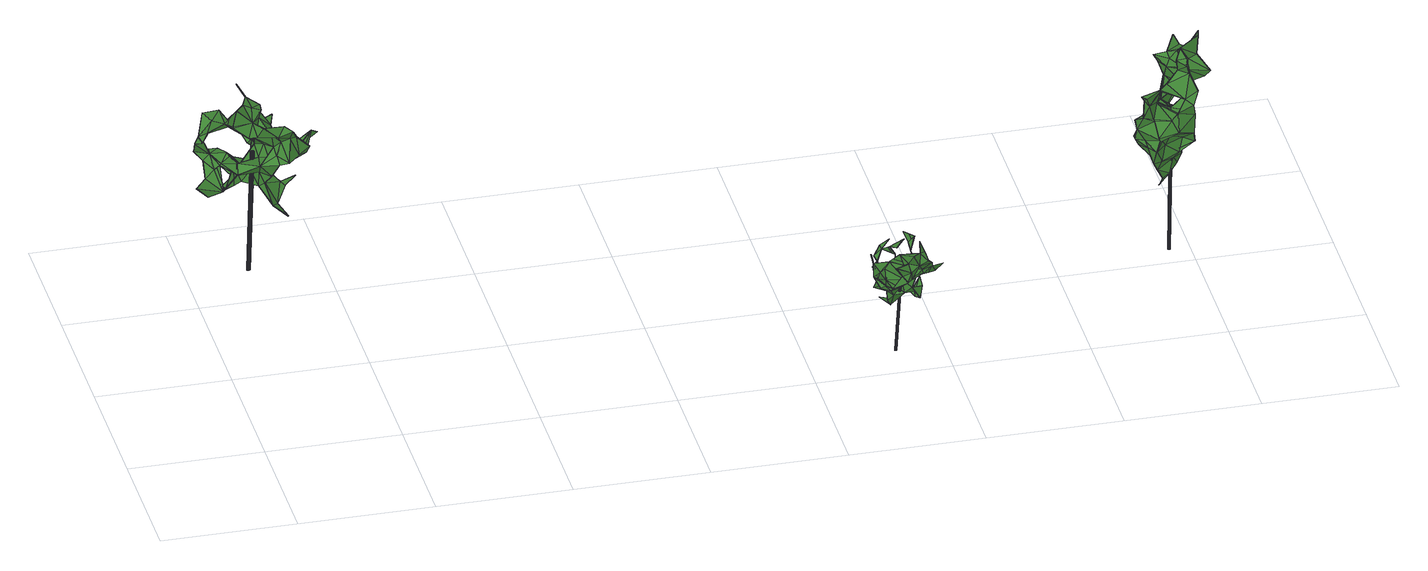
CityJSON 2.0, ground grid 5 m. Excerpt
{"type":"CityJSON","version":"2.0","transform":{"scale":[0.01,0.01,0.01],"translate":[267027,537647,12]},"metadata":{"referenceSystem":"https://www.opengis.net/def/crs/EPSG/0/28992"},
"CityObjects":{
"tree1":{"type":"SolitaryVegetationObject","attributes":{"gtid":514,"crown_width_m":3.5,"crown_median_z":18.06,"crown_r50_m":0.226,"crown_porosity":0.928,"trunk_H_m":4.99,"trunk_DBH_m":0.122,"trunk_radius_m":0.0611,"trunk_base_height_m":13.07,"original_gtid":"516"},"geometry":[{"type":"Solid","lod":"3","boundaries":[[[[0,1,2]],[[3,1,0]],[[4,5,6]],[[7,8,9]],[[10,11,12]],[[13,11,10]],[[14,15,16]],[[17,18,19]],[[20,21,22]],[[23,24,0]],[[25,24,23]],[[26,27,28]],[[29,30,31]],[[32,33,34]],[[35,36,37]],[[38,39,40]],[[41,42,43]],[[44,45,46]],[[47,48,49]],[[50,51,52]],[[0,24,53]],[[54,55,56]],[[57,58,59]],[[60,61,62]],[[16,63,64]],[[65,64,63]],[[66,67,68]],[[66,69,67]],[[6,70,71]],[[67,30,68]],[[72,36,73]],[[66,68,17]],[[74,75,76]],[[74,76,77]],[[78,79,63]],[[80,81,6]],[[80,47,57]],[[82,83,84]],[[85,86,87]],[[88,89,90]],[[39,30,67]],[[39,67,69]],[[91,70,81]],[[57,46,45]],[[75,92,76]],[[93,76,92]],[[72,94,37]],[[95,63,16]],[[96,97,32]],[[81,70,6]],[[22,21,98]],[[99,100,101]],[[102,103,104]],[[10,82,13]],[[105,106,99]],[[107,108,109]],[[104,107,109]],[[5,110,111]],[[46,87,44]],[[87,45,44]],[[112,113,114]],[[112,114,115]],[[89,116,117]],[[89,118,116]],[[65,79,119]],[[120,121,53]],[[122,92,75]],[[5,123,124]],[[125,126,127]],[[53,24,128]],[[51,129,52]],[[25,130,131]],[[118,132,133]],[[118,133,116]],[[31,134,29]],[[112,92,113]],[[135,78,95]],[[17,136,137]],[[138,137,136]],[[45,86,57]],[[132,139,140]],[[75,141,142]],[[74,143,144]],[[145,146,84]],[[101,100,147]],[[103,147,100]],[[31,30,148]],[[149,145,84]],[[150,28,23]],[[151,60,62]],[[146,145,77]],[[152,94,153]],[[10,154,155]],[[42,53,121]],[[156,157,60]],[[158,50,52]],[[103,100,4]],[[31,148,134]],[[8,134,148]],[[159,81,160]],[[109,108,161]],[[155,162,10]],[[163,164,11]],[[165,11,164]],[[115,15,112]],[[163,11,166]],[[157,61,60]],[[88,167,89]],[[106,153,99]],[[3,161,108]],[[168,169,167]],[[88,168,167]],[[88,170,168]],[[39,171,30]],[[148,30,171]],[[158,172,173]],[[109,174,175]],[[176,175,174]],[[42,121,43]],[[111,56,5]],[[93,92,112]],[[75,93,112]],[[57,47,58]],[[129,172,52]],[[158,52,172]],[[102,105,103]],[[177,48,55]],[[123,153,72]],[[116,131,178]],[[25,131,116]],[[178,131,130]],[[178,117,116]],[[118,139,132]],[[90,117,178]],[[169,170,179]],[[167,130,89]],[[78,135,142]],[[17,38,144]],[[137,38,17]],[[180,181,54]],[[147,181,180]],[[105,99,101]],[[10,162,82]],[[148,171,182]],[[183,42,184]],[[180,56,111]],[[9,185,7]],[[25,23,58]],[[32,34,96]],[[173,59,28]],[[28,59,23]],[[26,98,21]],[[4,6,71]],[[15,143,75]],[[122,75,143]],[[124,110,5]],[[135,95,114]],[[182,29,134]],[[182,134,7]],[[177,54,181]],[[64,119,78]],[[64,78,186]],[[95,78,63]],[[123,72,9]],[[9,72,185]],[[180,54,56]],[[20,187,21]],[[21,27,26]],[[3,188,1]],[[108,188,3]],[[121,189,43]],[[4,123,5]],[[166,11,13]],[[190,191,184]],[[170,88,192]],[[193,152,153]],[[75,142,135]],[[22,98,194]],[[104,109,147]],[[154,97,155]],[[32,97,154]],[[43,195,190]],[[82,84,13]],[[84,163,166]],[[13,84,166]],[[196,86,156]],[[87,86,45]],[[55,80,6]],[[55,6,5]],[[123,9,197]],[[168,170,169]],[[198,18,17]],[[43,189,195]],[[199,195,189]],[[110,124,8]],[[200,201,66]],[[201,69,66]],[[57,59,85]],[[68,136,17]],[[93,75,202]],[[90,89,117]],[[186,14,64]],[[65,119,64]],[[64,14,16]],[[65,63,79]],[[119,79,78]],[[33,190,203]],[[2,194,204]],[[50,187,51]],[[205,206,207]],[[146,207,206]],[[101,185,73]],[[29,138,30]],[[72,73,185]],[[7,185,101]],[[39,201,40]],[[187,208,51]],[[51,208,129]],[[158,187,50]],[[69,201,39]],[[10,209,154]],[[12,209,10]],[[201,200,210]],[[201,210,40]],[[0,150,23]],[[108,107,188]],[[173,188,107]],[[143,149,83]],[[145,149,143]],[[198,211,143]],[[61,212,62]],[[78,141,186]],[[59,58,23]],[[18,198,143]],[[1,208,187]],[[81,159,91]],[[184,41,190]],[[132,140,213]],[[127,34,33]],[[127,126,34]],[[139,118,214]],[[148,182,111]],[[84,83,149]],[[111,7,180]],[[151,215,35]],[[16,15,115]],[[21,158,27]],[[161,205,109]],[[93,77,76]],[[93,49,77]],[[57,216,81]],[[141,19,18]],[[91,159,107]],[[190,195,126]],[[209,191,154]],[[209,12,191]],[[195,96,34]],[[78,142,141]],[[82,162,122]],[[115,114,16]],[[16,114,95]],[[217,116,133]],[[217,133,218]],[[161,42,183]],[[183,205,161]],[[219,220,93]],[[219,93,135]],[[74,145,143]],[[189,213,199]],[[189,218,213]],[[151,62,221]],[[7,134,8]],[[49,176,77]],[[38,137,39]],[[195,34,126]],[[20,2,187]],[[21,187,158]],[[57,86,216]],[[173,160,59]],[[61,160,81]],[[191,33,154]],[[96,195,199]],[[90,222,88]],[[192,88,222]],[[197,8,124]],[[130,222,178]],[[178,222,90]],[[169,179,167]],[[167,179,192]],[[130,167,192]],[[192,179,170]],[[130,192,222]],[[101,180,7]],[[85,59,160]],[[85,160,157]],[[154,33,32]],[[120,217,218]],[[93,220,49]],[[173,107,159]],[[54,177,55]],[[183,164,163]],[[165,164,183]],[[122,83,82]],[[145,74,77]],[[47,80,48]],[[60,212,196]],[[60,196,156]],[[175,176,49]],[[53,128,120]],[[74,38,75]],[[144,38,74]],[[143,83,122]],[[55,48,80]],[[18,223,186]],[[221,62,212]],[[173,27,158]],[[28,27,173]],[[104,73,102]],[[151,221,102]],[[193,221,212]],[[143,15,14]],[[104,91,107]],[[81,212,61]],[[190,41,43]],[[221,105,102]],[[186,223,14]],[[200,38,210]],[[38,40,210]],[[129,208,172]],[[118,89,224]],[[22,2,20]],[[194,2,22]],[[55,5,56]],[[204,26,150]],[[26,28,150]],[[102,73,215]],[[218,133,213]],[[17,211,198]],[[150,0,2]],[[157,160,61]],[[57,87,46]],[[85,87,57]],[[205,207,109]],[[224,220,219]],[[176,174,207]],[[109,207,174]],[[2,204,150]],[[112,15,75]],[[9,8,197]],[[137,138,182]],[[26,225,98]],[[204,225,26]],[[204,194,225]],[[194,98,225]],[[123,4,99]],[[0,42,3]],[[104,103,91]],[[71,103,4]],[[57,81,80]],[[144,211,17]],[[111,182,7]],[[124,123,197]],[[138,29,182]],[[153,106,105]],[[123,99,153]],[[199,213,113]],[[184,191,165]],[[184,165,183]],[[151,102,215]],[[36,215,73]],[[89,226,224]],[[227,226,130]],[[89,130,226]],[[84,206,163]],[[190,126,203]],[[153,94,72]],[[176,207,77]],[[49,48,175]],[[177,175,48]],[[177,109,175]],[[143,211,144]],[[111,110,148]],[[8,148,110]],[[221,193,153]],[[151,35,193]],[[151,193,60]],[[38,141,75]],[[200,141,38]],[[162,92,122]],[[139,214,140]],[[72,37,36]],[[18,186,141]],[[214,213,140]],[[146,77,207]],[[153,105,221]],[[155,92,162]],[[113,92,228]],[[155,228,92]],[[105,73,104]],[[3,42,161]],[[60,193,212]],[[121,218,189]],[[42,0,53]],[[184,42,41]],[[120,218,121]],[[33,203,127]],[[125,127,203]],[[125,203,126]],[[33,191,190]],[[25,227,130]],[[58,227,25]],[[47,227,58]],[[49,226,47]],[[49,229,226]],[[47,226,227]],[[163,206,183]],[[146,206,84]],[[183,206,205]],[[226,229,220]],[[49,220,229]],[[224,226,220]],[[217,24,25]],[[25,116,217]],[[138,136,30]],[[68,30,136]],[[216,86,196]],[[118,224,214]],[[1,187,2]],[[157,156,86]],[[157,86,85]],[[173,159,160]],[[35,215,36]],[[99,4,100]],[[155,97,230]],[[96,230,97]],[[113,228,199]],[[155,199,228]],[[230,199,155]],[[230,96,199]],[[17,19,66]],[[66,19,200]],[[141,200,19]],[[114,113,213]],[[114,213,135]],[[135,213,219]],[[224,219,213]],[[214,224,213]],[[132,213,133]],[[105,101,73]],[[135,202,75]],[[93,202,135]],[[147,103,105]],[[105,104,147]],[[180,101,147]],[[212,216,196]],[[212,81,216]],[[91,103,70]],[[71,70,103]],[[11,165,12]],[[191,12,165]],[[172,208,173]],[[188,173,208]],[[188,208,1]],[[182,171,137]],[[137,171,39]],[[217,128,24]],[[120,128,217]],[[109,181,147]],[[177,181,109]],[[14,223,143]],[[18,143,223]],[[193,35,152]],[[152,35,94]],[[37,94,35]],[[231,232,233]],[[231,233,234]],[[234,233,235]],[[234,235,236]],[[233,232,237]],[[233,237,235]],[[235,237,238]],[[235,238,236]],[[237,232,239]],[[237,239,238]],[[238,239,240]],[[238,240,236]],[[239,232,241]],[[239,241,240]],[[240,241,242]],[[240,242,236]],[[241,232,243]],[[241,243,242]],[[242,243,244]],[[242,244,236]],[[243,232,245]],[[243,245,244]],[[244,245,246]],[[244,246,236]],[[245,232,247]],[[245,247,246]],[[246,247,248]],[[246,248,236]],[[247,232,249]],[[247,249,248]],[[248,249,250]],[[248,250,236]],[[249,232,251]],[[249,251,250]],[[250,251,252]],[[250,252,236]],[[251,232,253]],[[251,253,252]],[[252,253,254]],[[252,254,236]],[[253,232,255]],[[253,255,254]],[[254,255,256]],[[254,256,236]],[[255,232,257]],[[255,257,256]],[[256,257,258]],[[256,258,236]],[[257,232,259]],[[257,259,258]],[[258,259,260]],[[258,260,236]],[[259,232,261]],[[259,261,260]],[[260,261,262]],[[260,262,236]],[[261,232,263]],[[261,263,262]],[[262,263,264]],[[262,264,236]],[[263,232,265]],[[263,265,264]],[[264,265,266]],[[264,266,236]],[[265,232,267]],[[265,267,266]],[[266,267,268]],[[266,268,236]],[[267,232,269]],[[267,269,268]],[[268,269,270]],[[268,270,236]],[[269,232,271]],[[269,271,270]],[[270,271,272]],[[270,272,236]],[[271,232,273]],[[271,273,272]],[[272,273,274]],[[272,274,236]],[[273,232,275]],[[273,275,274]],[[274,275,276]],[[274,276,236]],[[275,232,277]],[[275,277,276]],[[276,277,278]],[[276,278,236]],[[277,232,279]],[[277,279,278]],[[278,279,280]],[[278,280,236]],[[279,232,231]],[[279,231,280]],[[280,231,234]],[[280,234,236]]]]}]},
"tree2":{"type":"SolitaryVegetationObject","attributes":{"gtid":650,"crown_width_m":2.46,"crown_median_z":16.15,"crown_r50_m":0.17,"crown_porosity":0.96,"trunk_H_m":3.15,"trunk_DBH_m":0.0601,"trunk_radius_m":0.03,"trunk_base_height_m":13,"original_gtid":"652"},"geometry":[{"type":"MultiSurface","lod":"3","boundaries":[[[281,282,283]],[[284,285,286]],[[287,286,285]],[[288,289,290]],[[291,292,293]],[[294,295,296]],[[297,285,284]],[[298,299,300]],[[301,302,303]],[[304,305,306]],[[307,308,309]],[[307,309,310]],[[311,312,313]],[[314,315,316]],[[301,317,302]],[[318,319,320]],[[321,301,322]],[[323,324,325]],[[326,327,289]],[[300,328,329]],[[330,331,332]],[[333,334,335]],[[336,337,338]],[[339,340,341]],[[342,331,330]],[[343,344,345]],[[339,317,346]],[[309,308,347]],[[342,347,308]],[[348,349,350]],[[351,282,352]],[[353,344,343]],[[354,355,356]],[[312,311,357]],[[296,289,358]],[[300,299,328]],[[359,360,361]],[[362,363,364]],[[295,365,366]],[[295,359,365]],[[367,368,317]],[[367,343,368]],[[369,305,304]],[[328,370,329]],[[371,372,373]],[[361,292,359]],[[374,375,329]],[[376,377,378]],[[307,342,308]],[[296,326,289]],[[353,379,344]],[[347,342,330]],[[380,381,284]],[[382,383,366]],[[282,351,384]],[[347,385,386]],[[292,291,387]],[[385,388,389]],[[373,390,310]],[[391,311,392]],[[391,392,393]],[[362,364,394]],[[306,316,355]],[[351,395,384]],[[396,397,374]],[[357,374,397]],[[398,399,400]],[[340,372,309]],[[359,401,402]],[[403,333,335]],[[331,356,316]],[[404,405,406]],[[407,408,409]],[[372,371,410]],[[372,410,309]],[[296,320,326]],[[411,412,400]],[[328,413,414]],[[415,416,417]],[[337,418,285]],[[371,373,310]],[[408,419,420]],[[332,331,316]],[[347,386,421]],[[337,422,338]],[[310,410,371]],[[423,424,298]],[[425,426,325]],[[411,400,290]],[[316,306,427]],[[391,360,428]],[[340,396,303]],[[288,358,289]],[[396,386,429]],[[339,372,340]],[[389,386,385]],[[397,430,431]],[[292,361,382]],[[345,432,343]],[[368,343,432]],[[419,370,433]],[[434,381,405]],[[377,376,435]],[[420,419,433]],[[390,339,436]],[[437,352,281]],[[281,423,437]],[[438,388,439]],[[436,440,441]],[[345,344,432]],[[415,293,412]],[[286,380,284]],[[407,409,442]],[[417,319,318]],[[353,343,367]],[[300,416,298]],[[417,416,300]],[[327,411,289]],[[443,405,381]],[[444,445,424]],[[410,310,309]],[[446,373,372]],[[304,413,445]],[[311,375,357]],[[295,320,296]],[[301,303,322]],[[447,448,449]],[[450,285,297]],[[387,401,292]],[[422,418,337]],[[414,306,449]],[[357,431,428]],[[357,428,312]],[[438,428,431]],[[306,414,304]],[[451,452,316]],[[451,316,315]],[[429,397,396]],[[436,339,453]],[[451,427,452]],[[385,347,454]],[[385,454,455]],[[456,341,442]],[[362,394,457]],[[338,458,336]],[[404,459,460]],[[457,363,362]],[[285,418,287]],[[291,293,415]],[[435,461,377]],[[426,425,324]],[[346,317,368]],[[461,378,377]],[[462,321,322]],[[450,380,286]],[[383,295,366]],[[463,321,462]],[[463,464,321]],[[321,465,301]],[[313,392,311]],[[379,447,466]],[[403,334,333]],[[426,324,323]],[[407,467,301]],[[317,301,467]],[[365,288,366]],[[450,468,337]],[[403,335,334]],[[412,325,327]],[[412,327,415]],[[323,325,412]],[[425,325,324]],[[388,469,470]],[[406,381,380]],[[380,369,404]],[[447,449,306]],[[448,447,379]],[[379,432,344]],[[389,388,431]],[[389,431,439]],[[327,323,411]],[[323,412,411]],[[471,472,355]],[[440,473,441]],[[382,366,290]],[[288,290,366]],[[281,352,282]],[[450,337,285]],[[470,469,455]],[[297,474,450]],[[367,339,448]],[[471,355,354]],[[340,386,396]],[[349,439,350]],[[327,475,476]],[[326,475,327]],[[477,391,428]],[[402,387,360]],[[478,429,386]],[[322,479,462]],[[464,465,321]],[[379,466,473]],[[406,443,381]],[[310,472,471]],[[409,408,420]],[[471,478,310]],[[307,310,478]],[[367,317,467]],[[374,357,375]],[[304,414,413]],[[374,322,303]],[[313,365,392]],[[396,374,303]],[[329,322,374]],[[322,329,419]],[[350,439,348]],[[475,416,476]],[[438,439,416]],[[438,416,475]],[[320,319,480]],[[380,404,406]],[[477,480,417]],[[431,388,438]],[[367,379,353]],[[448,379,367]],[[458,338,422]],[[307,481,342]],[[397,429,369]],[[329,477,300]],[[452,427,305]],[[482,437,423]],[[339,341,448]],[[298,291,423]],[[467,407,442]],[[467,442,367]],[[336,458,422]],[[404,397,389]],[[478,389,397]],[[332,483,330]],[[312,294,313]],[[349,348,470]],[[470,439,349]],[[313,294,296]],[[483,460,330]],[[295,360,359]],[[329,375,477]],[[391,477,375]],[[476,415,327]],[[390,372,339]],[[412,382,400]],[[390,446,372]],[[439,388,348]],[[300,477,417]],[[484,291,415]],[[297,452,305]],[[327,485,323]],[[323,485,426]],[[415,476,416]],[[377,363,457]],[[287,468,286]],[[367,341,339]],[[286,468,450]],[[442,341,367]],[[413,299,424]],[[337,437,482]],[[482,486,423]],[[484,423,486]],[[419,329,370]],[[422,468,287]],[[337,468,422]],[[292,401,359]],[[448,341,449]],[[377,461,487]],[[486,291,484]],[[351,437,395]],[[394,364,488]],[[488,364,363]],[[355,472,466]],[[306,466,447]],[[355,466,306]],[[298,416,484]],[[444,484,416]],[[428,438,320]],[[296,365,313]],[[358,365,296]],[[316,356,355]],[[288,365,358]],[[428,360,295]],[[311,391,375]],[[428,480,477]],[[314,451,315]],[[281,283,337]],[[424,299,298]],[[304,445,444]],[[455,388,385]],[[469,388,455]],[[452,332,316]],[[465,463,407]],[[407,463,462]],[[407,301,465]],[[465,464,463]],[[379,473,432]],[[433,370,420]],[[316,427,314]],[[409,420,370]],[[409,370,442]],[[305,427,306]],[[310,390,472]],[[466,472,390]],[[390,373,446]],[[488,363,377]],[[394,488,377]],[[381,452,297]],[[381,297,284]],[[393,359,402]],[[461,435,378]],[[435,376,378]],[[489,331,481]],[[395,490,384]],[[336,422,337]],[[298,318,387]],[[415,417,318]],[[415,318,298]],[[325,426,485]],[[325,485,327]],[[412,293,382]],[[292,382,293]],[[387,318,361]],[[475,326,320]],[[475,320,438]],[[318,383,382]],[[361,318,382]],[[377,457,461]],[[466,390,441]],[[466,441,473]],[[484,444,424]],[[428,294,312]],[[404,389,459]],[[388,470,348]],[[404,460,405]],[[314,427,451]],[[414,449,341]],[[295,294,428]],[[386,491,309]],[[340,309,491]],[[340,491,386]],[[478,369,307]],[[434,452,381]],[[386,309,421]],[[483,332,434]],[[452,434,332]],[[347,421,309]],[[407,479,408]],[[462,479,407]],[[354,356,369]],[[397,369,478]],[[489,481,369]],[[489,369,356]],[[450,474,380]],[[478,386,389]],[[307,369,481]],[[437,351,352]],[[440,432,473]],[[436,441,390]],[[432,440,436]],[[383,318,320]],[[383,320,295]],[[411,290,289]],[[400,382,290]],[[339,302,317]],[[339,341,302]],[[340,302,341]],[[340,303,302]],[[369,380,474]],[[369,474,305]],[[337,423,281]],[[337,482,423]],[[298,484,415]],[[455,460,439]],[[439,460,389]],[[287,418,422]],[[470,455,439]],[[368,453,346]],[[346,453,339]],[[402,391,393]],[[432,453,368]],[[393,392,359]],[[365,359,392]],[[357,397,431]],[[320,480,428]],[[437,337,283]],[[331,489,356]],[[395,437,283]],[[460,459,389]],[[282,395,283]],[[282,384,395]],[[342,481,331]],[[391,402,360]],[[387,361,360]],[[369,304,444]],[[397,369,444]],[[397,444,416]],[[397,404,369]],[[471,369,429]],[[354,369,471]],[[471,429,478]],[[436,453,432]],[[419,479,322]],[[408,479,419]],[[423,484,424]],[[413,424,445]],[[328,299,413]],[[397,416,430]],[[439,430,416]],[[431,430,439]],[[480,319,417]],[[328,456,370]],[[406,405,443]],[[434,405,483]],[[456,442,370]],[[456,328,341]],[[328,414,341]],[[423,291,486]],[[387,291,298]],[[483,405,460]],[[305,474,297]],[[487,457,377]],[[377,457,394]],[[460,454,330]],[[330,454,347]],[[455,454,460]],[[487,461,457]],[[402,401,387]],[[492,493,494]],[[492,494,495]],[[495,494,496]],[[495,496,497]],[[494,493,498]],[[494,498,496]],[[496,498,499]],[[496,499,497]],[[498,493,500]],[[498,500,499]],[[499,500,501]],[[499,501,497]],[[500,493,502]],[[500,502,501]],[[501,502,503]],[[501,503,497]],[[503,502,504]],[[503,504,497]],[[502,493,505]],[[502,505,504]],[[504,505,506]],[[504,506,497]],[[505,493,507]],[[505,507,506]],[[507,493,508]],[[507,508,506]],[[506,508,509]],[[506,509,497]],[[508,493,510]],[[508,510,509]],[[509,510,511]],[[509,511,497]],[[510,493,512]],[[510,512,511]],[[511,512,513]],[[511,513,497]],[[512,493,514]],[[512,514,513]],[[513,514,515]],[[513,515,497]],[[514,493,516]],[[514,516,515]],[[515,516,517]],[[515,517,497]],[[516,493,518]],[[516,518,517]],[[518,493,519]],[[518,519,517]],[[517,519,520]],[[517,520,497]],[[519,493,521]],[[519,521,520]],[[520,521,522]],[[520,522,497]],[[522,521,523]],[[522,523,497]],[[521,493,524]],[[521,524,523]],[[523,524,525]],[[523,525,497]],[[524,493,526]],[[524,526,525]],[[526,493,527]],[[526,527,525]],[[525,527,528]],[[525,528,497]],[[527,493,529]],[[527,529,528]],[[528,529,530]],[[528,530,497]],[[529,493,531]],[[529,531,530]],[[530,531,532]],[[530,532,497]],[[532,531,495]],[[532,495,497]],[[531,493,492]],[[531,492,495]]]}]},
"tree3":{"type":"SolitaryVegetationObject","attributes":{"gtid":450,"crown_width_m":2.66,"crown_median_z":18.94,"crown_r50_m":0.251,"crown_porosity":0.945,"trunk_H_m":5.98,"trunk_DBH_m":0.103,"trunk_radius_m":0.0514,"trunk_base_height_m":12.96,"original_gtid":"452"},"geometry":[{"type":"Solid","lod":"3","boundaries":[[[[533,534,535]],[[536,537,538]],[[539,540,541]],[[542,543,544]],[[545,546,547]],[[548,549,550]],[[551,552,553]],[[554,555,556]],[[533,557,556]],[[558,559,560]],[[558,560,561]],[[562,563,564]],[[543,565,566]],[[567,568,569]],[[570,559,571]],[[570,571,572]],[[559,536,573]],[[574,575,576]],[[577,578,579]],[[580,566,581]],[[582,583,584]],[[585,586,538]],[[586,585,587]],[[588,587,589]],[[586,587,588]],[[571,559,573]],[[590,591,540]],[[592,593,594]],[[595,590,539]],[[596,597,567]],[[598,567,597]],[[599,600,601]],[[599,601,596]],[[566,602,603]],[[546,604,605]],[[546,545,604]],[[606,607,608]],[[572,609,610]],[[611,584,612]],[[613,614,615]],[[616,614,613]],[[617,618,619]],[[540,535,541]],[[574,553,611]],[[620,621,584]],[[580,622,543]],[[575,574,623]],[[624,625,575]],[[564,626,562]],[[602,627,628]],[[629,612,630]],[[631,612,629]],[[594,632,633]],[[634,635,636]],[[547,634,545]],[[615,596,601]],[[608,637,606]],[[638,581,566]],[[566,580,543]],[[609,571,573]],[[575,639,576]],[[640,582,641]],[[578,642,563]],[[594,620,643]],[[594,643,632]],[[623,574,644]],[[595,617,590]],[[596,567,599]],[[577,642,578]],[[590,540,539]],[[645,646,647]],[[533,535,557]],[[610,648,572]],[[649,648,610]],[[650,651,652]],[[623,624,575]],[[592,635,593]],[[606,533,607]],[[593,547,621]],[[630,621,547]],[[604,653,582]],[[629,614,631]],[[561,654,569]],[[567,598,568]],[[655,568,598]],[[580,581,578]],[[593,621,620]],[[593,620,594]],[[656,548,550]],[[657,658,632]],[[659,568,660]],[[638,603,542]],[[630,584,621]],[[648,661,560]],[[623,644,662]],[[542,663,638]],[[553,640,584]],[[636,664,634]],[[642,657,665]],[[554,608,555]],[[616,631,614]],[[626,595,562]],[[666,583,582]],[[620,583,666]],[[656,550,667]],[[570,668,560]],[[548,624,669]],[[656,624,548]],[[592,637,635]],[[611,553,584]],[[664,545,634]],[[602,565,627]],[[566,603,638]],[[543,542,603]],[[650,670,564]],[[671,652,672]],[[628,603,602]],[[671,656,673]],[[533,674,544]],[[675,676,677]],[[630,612,584]],[[650,671,670]],[[673,670,671]],[[616,612,631]],[[544,541,535]],[[558,678,659]],[[679,669,552]],[[650,652,671]],[[567,569,599]],[[544,534,533]],[[680,681,673]],[[600,599,569]],[[633,682,683]],[[633,683,594]],[[666,653,548]],[[582,653,666]],[[684,653,545]],[[604,545,653]],[[572,571,609]],[[570,560,559]],[[661,561,560]],[[603,628,565]],[[566,565,602]],[[627,565,628]],[[603,565,543]],[[622,595,539]],[[656,667,685]],[[579,686,687]],[[579,687,577]],[[563,642,665]],[[563,665,564]],[[572,668,570]],[[573,536,667]],[[680,667,681]],[[688,686,689]],[[555,533,556]],[[674,637,689]],[[648,654,561]],[[660,568,605]],[[639,551,576]],[[576,551,574]],[[574,611,644]],[[569,678,561]],[[647,680,645]],[[647,690,680]],[[662,691,604]],[[533,606,674]],[[601,692,615]],[[600,692,601]],[[575,625,639]],[[639,625,551]],[[626,564,670]],[[693,630,546]],[[693,546,655]],[[663,579,581]],[[663,581,638]],[[694,675,558]],[[695,675,694]],[[578,581,579]],[[677,537,559]],[[594,683,592]],[[661,696,561]],[[661,648,696]],[[696,648,561]],[[691,660,605]],[[691,605,604]],[[697,586,618]],[[550,549,698]],[[613,699,616]],[[614,700,615]],[[552,551,625]],[[544,543,541]],[[660,691,609]],[[622,539,543]],[[681,701,702]],[[672,625,624]],[[672,552,625]],[[685,680,673]],[[656,685,673]],[[536,697,618]],[[670,681,626]],[[673,681,670]],[[684,703,704]],[[674,689,686]],[[619,591,617]],[[637,674,606]],[[680,690,667]],[[690,705,667]],[[680,685,645]],[[685,705,645]],[[685,667,705]],[[577,687,682]],[[683,682,706]],[[592,706,688]],[[555,607,533]],[[608,607,555]],[[684,545,660]],[[684,660,609]],[[662,604,623]],[[551,553,574]],[[558,677,559]],[[558,561,678]],[[609,573,684]],[[700,598,597]],[[648,560,668]],[[648,668,572]],[[681,667,701]],[[610,609,691]],[[552,652,679]],[[707,664,636]],[[585,538,676]],[[681,702,595]],[[614,693,700]],[[619,618,557]],[[656,671,672]],[[656,672,624]],[[595,626,681]],[[592,683,706]],[[595,702,617]],[[657,651,650]],[[611,699,644]],[[540,557,535]],[[649,708,615]],[[557,618,709]],[[557,709,556]],[[664,694,545]],[[659,660,694]],[[697,538,586]],[[676,675,695]],[[672,652,552]],[[584,583,620]],[[623,582,640]],[[618,701,667]],[[708,691,662]],[[610,691,649]],[[708,649,691]],[[645,710,646]],[[584,641,582]],[[635,637,608]],[[635,608,636]],[[554,636,608]],[[620,711,669]],[[548,711,666]],[[548,669,711]],[[655,546,605]],[[559,537,536]],[[637,592,689]],[[577,682,633]],[[633,632,658]],[[633,658,577]],[[687,706,682]],[[541,543,539]],[[679,652,651]],[[640,641,584]],[[538,537,676]],[[617,591,590]],[[617,701,618]],[[617,702,701]],[[704,703,698]],[[632,643,651]],[[679,651,643]],[[645,705,710]],[[632,651,657]],[[569,654,600]],[[604,582,623]],[[600,654,692]],[[615,597,596]],[[700,597,615]],[[649,654,648]],[[643,669,679]],[[669,624,623]],[[620,669,643]],[[622,712,595]],[[563,562,712]],[[563,712,578]],[[545,694,660]],[[686,579,663]],[[667,550,573]],[[667,536,618]],[[686,663,674]],[[544,674,663]],[[544,663,542]],[[540,591,557]],[[557,591,619]],[[707,694,664]],[[615,692,649]],[[694,558,659]],[[573,550,587]],[[573,587,684]],[[569,568,678]],[[612,616,699]],[[612,699,611]],[[655,605,568]],[[698,585,554]],[[589,550,698]],[[698,588,589]],[[659,678,568]],[[649,692,654]],[[544,535,534]],[[688,687,686]],[[688,706,687]],[[592,688,689]],[[614,629,693]],[[658,642,577]],[[657,642,658]],[[548,653,704]],[[684,704,653]],[[662,699,708]],[[662,644,699]],[[615,699,613]],[[708,699,615]],[[650,665,657]],[[564,665,650]],[[630,693,629]],[[598,693,655]],[[700,693,598]],[[562,595,712]],[[690,710,705]],[[647,710,690]],[[646,710,647]],[[580,712,622]],[[578,712,580]],[[698,554,556]],[[554,585,707]],[[554,707,636]],[[666,711,620]],[[698,556,586]],[[694,707,695]],[[585,695,707]],[[585,676,695]],[[623,640,669]],[[553,552,640]],[[669,640,552]],[[630,547,546]],[[675,677,558]],[[587,550,589]],[[593,635,713]],[[593,713,547]],[[536,538,697]],[[677,676,537]],[[635,634,713]],[[547,713,634]],[[586,588,698]],[[585,703,587]],[[698,703,585]],[[587,703,684]],[[704,714,548]],[[548,714,549]],[[704,698,714]],[[549,714,698]],[[556,709,586]],[[618,586,709]],[[715,716,717]],[[715,717,718]],[[718,717,719]],[[718,719,720]],[[717,716,721]],[[717,721,719]],[[719,721,722]],[[719,722,720]],[[721,716,723]],[[721,723,722]],[[722,723,724]],[[722,724,720]],[[723,716,725]],[[723,725,724]],[[724,725,726]],[[724,726,720]],[[725,716,727]],[[725,727,726]],[[726,727,728]],[[726,728,720]],[[727,716,729]],[[727,729,728]],[[728,729,730]],[[728,730,720]],[[729,716,731]],[[729,731,730]],[[730,731,732]],[[730,732,720]],[[731,716,733]],[[731,733,732]],[[732,733,734]],[[732,734,720]],[[733,716,735]],[[733,735,734]],[[734,735,736]],[[734,736,720]],[[735,716,737]],[[735,737,736]],[[736,737,738]],[[736,738,720]],[[737,716,739]],[[737,739,738]],[[738,739,740]],[[738,740,720]],[[739,716,741]],[[739,741,740]],[[740,741,742]],[[740,742,720]],[[741,716,743]],[[741,743,742]],[[742,743,744]],[[742,744,720]],[[743,716,745]],[[743,745,744]],[[744,745,746]],[[744,746,720]],[[745,716,747]],[[745,747,746]],[[746,747,748]],[[746,748,720]],[[747,716,749]],[[747,749,748]],[[748,749,750]],[[748,750,720]],[[749,716,751]],[[749,751,750]],[[750,751,752]],[[750,752,720]],[[751,716,753]],[[751,753,752]],[[752,753,754]],[[752,754,720]],[[753,716,755]],[[753,755,754]],[[754,755,756]],[[754,756,720]],[[755,716,757]],[[755,757,756]],[[756,757,758]],[[756,758,720]],[[757,716,759]],[[757,759,758]],[[758,759,760]],[[758,760,720]],[[759,716,761]],[[759,761,760]],[[760,761,762]],[[760,762,720]],[[761,716,763]],[[761,763,762]],[[762,763,764]],[[762,764,720]],[[763,716,715]],[[763,715,764]],[[764,715,718]],[[764,718,720]]]]}]}
},
"vertices":[
[302,1179,507],[272,1134,496],[335,1170,472],[291,1109,534],[114,1142,594],[115,1203,621],[143,1183,610],[76,1167,625],[28,1202,621],[55,1177,594],[375,1089,701],[374,1088,700],[424,1091,651],[357,1061,739],[236,1192,777],[271,1194,762],[273,1225,767],[127,1142,755],[169,1136,807],[159,1148,738],[352,1167,454],[352,1168,453],[393,1178,484],[286,1237,493],[245,1223,539],[285,1270,548],[346,1199,453],[320,1179,466],[315,1209,464],[37,1111,707],[33,1152,710],[20,1154,681],[406,1179,606],[453,1190,654],[453,1191,655],[69,1154,452],[29,1154,493],[27,1155,493],[148,1174,722],[74,1208,727],[119,1228,700],[365,1158,574],[332,1155,575],[363,1188,583],[156,1326,468],[157,1326,469],[158,1326,467],[236,1226,544],[190,1176,561],[251,1214,614],[343,1078,380],[344,1077,382],[342,1076,381],[262,1183,575],[148,1154,611],[144,1184,611],[140,1168,620],[209,1251,486],[244,1252,485],[242,1247,459],[142,1189,454],[176,1205,456],[143,1188,455],[229,1251,788],[229,1250,789],[203,1284,826],[120,1206,777],[55,1187,785],[81,1147,771],[74,1212,753],[189,1176,560],[172,1149,581],[52,1128,547],[111,1100,502],[211,1129,691],[224,1160,726],[236,1156,675],[237,1155,674],[228,1250,787],[203,1283,825],[178,1237,557],[178,1220,535],[337,1114,732],[255,1080,755],[306,1079,711],[209,1246,462],[177,1238,474],[157,1325,467],[249,1376,587],[262,1316,568],[286,1355,555],[190,1176,559],[301,1148,677],[256,1191,669],[29,1156,493],[269,1256,734],[394,1196,610],[365,1159,585],[386,1208,454],[89,1135,578],[108,1137,590],[108,1136,591],[112,1101,501],[167,1119,552],[168,1117,551],[111,1102,503],[77,1159,520],[252,1138,541],[289,1108,535],[245,1099,589],[81,1198,626],[78,1168,626],[269,1223,714],[316,1234,670],[270,1255,734],[273,1225,765],[286,1299,557],[288,1325,551],[290,1301,649],[203,1282,826],[303,1202,617],[335,1186,604],[289,1109,711],[57,1178,593],[58,1222,610],[478,1205,638],[476,1206,638],[453,1190,656],[253,1215,613],[290,1083,429],[250,1315,557],[285,1299,556],[337,1304,669],[290,1299,649],[22,1153,680],[254,1243,720],[67,1148,723],[68,1148,721],[39,1112,707],[337,1305,670],[338,1303,670],[207,1196,790],[235,1192,775],[225,1129,754],[158,1145,731],[235,1096,712],[289,1107,709],[168,1118,553],[21,1155,681],[254,1078,755],[316,1209,466],[127,1170,468],[69,1155,454],[77,1161,520],[406,1115,626],[328,1145,656],[139,1228,447],[180,1221,449],[312,1118,413],[234,1194,522],[205,1215,463],[309,1069,601],[321,1137,693],[352,1090,695],[352,1092,694],[389,1104,613],[356,1060,739],[225,1374,594],[226,1376,595],[216,1404,584],[217,1405,584],[35,1153,709],[289,1084,428],[255,1160,470],[287,1149,591],[260,1183,575],[277,1179,630],[174,1149,582],[289,1325,549],[217,1404,583],[114,1140,596],[173,1148,582],[43,1142,705],[346,1073,602],[373,1130,580],[87,1134,579],[206,1196,792],[314,1118,414],[270,1133,496],[333,1216,613],[407,1179,604],[418,1121,609],[249,1376,585],[126,1172,469],[392,1180,484],[394,1197,609],[139,1228,449],[27,1202,620],[169,1134,806],[334,1215,615],[147,1204,731],[119,1230,701],[267,1224,714],[477,1204,637],[346,1199,455],[305,1100,623],[324,1106,674],[302,1130,643],[290,1085,430],[423,1093,651],[120,1229,701],[159,1146,737],[142,1189,456],[315,1234,668],[290,1299,651],[69,1153,454],[176,1237,476],[254,1258,606],[327,1218,614],[274,1211,655],[254,1245,620],[127,1171,470],[284,1355,554],[207,1195,791],[260,1290,644],[385,1208,455],[252,1258,606],[264,1285,562],[305,1159,649],[254,1244,618],[336,1186,606],[231,1195,107],[225,1195,107],[231,1196,107],[241,1177,606],[241,1178,606],[235,1177,606],[230,1198,107],[240,1180,606],[229,1199,107],[240,1181,606],[228,1200,107],[238,1182,606],[227,1201,107],[237,1183,606],[225,1201,107],[235,1183,606],[224,1201,107],[234,1183,606],[222,1200,107],[232,1182,606],[221,1199,107],[231,1181,606],[220,1198,107],[230,1180,606],[219,1197,107],[229,1179,606],[219,1195,107],[229,1177,606],[219,1194,107],[229,1176,606],[220,1192,107],[230,1174,606],[221,1191,107],[231,1173,606],[222,1190,107],[232,1172,606],[223,1189,107],[233,1171,606],[225,1189,107],[235,1171,606],[226,1189,107],[236,1171,606],[228,1190,107],[238,1172,606],[229,1191,107],[239,1172,606],[230,1192,107],[240,1174,606],[231,1193,107],[241,1175,606],
[2326,242,470],[2339,188,496],[2326,242,472],[2251,193,426],[2278,229,426],[2278,229,425],[2272,258,430],[2397,239,301],[2362,246,310],[2395,268,317],[2349,240,403],[2395,240,367],[2352,226,356],[2404,181,290],[2404,211,308],[2388,233,294],[2252,193,427],[2344,211,406],[2334,183,418],[2349,153,392],[2458,150,427],[2421,136,426],[2423,138,407],[2319,154,441],[2285,148,442],[2299,126,482],[2300,81,396],[2300,80,396],[2350,59,425],[2332,68,452],[2415,152,300],[2415,153,300],[2405,181,289],[2243,177,489],[2242,177,488],[2244,146,470],[2450,114,463],[2353,225,356],[2332,197,344],[2347,225,318],[2477,177,389],[2449,160,395],[2305,263,359],[2283,233,351],[2305,261,359],[2345,225,318],[2338,252,333],[2359,155,425],[2404,159,390],[2256,84,401],[2238,114,434],[2237,114,434],[2456,254,373],[2455,254,374],[2456,254,374],[2339,303,463],[2303,263,452],[2339,302,463],[2404,109,459],[2371,96,414],[2381,133,440],[2273,78,414],[2425,125,507],[2409,135,543],[2409,135,544],[2432,88,488],[2293,82,388],[2276,180,306],[2274,180,306],[2275,180,307],[2340,188,496],[2339,188,495],[2423,125,507],[2285,146,442],[2299,126,481],[2268,138,434],[2386,149,348],[2388,233,293],[2429,214,349],[2428,213,349],[2395,239,367],[2388,293,494],[2420,260,490],[2421,260,491],[2405,211,308],[2396,239,301],[2425,117,485],[2432,88,489],[2288,141,399],[2419,167,413],[2308,55,493],[2366,76,455],[2308,56,493],[2404,157,390],[2387,150,348],[2411,248,419],[2407,256,434],[2410,248,419],[2405,105,514],[2274,176,400],[2272,176,400],[2382,265,327],[2363,246,310],[2374,224,506],[2310,112,350],[2326,90,391],[2396,222,381],[2305,139,296],[2310,114,350],[2363,105,476],[2431,182,330],[2431,183,329],[2431,183,330],[2422,260,490],[2373,224,506],[2360,124,406],[2349,152,392],[2369,309,364],[2369,311,364],[2380,296,347],[2429,213,349],[2429,212,349],[2456,253,374],[2288,141,398],[2248,154,365],[2248,155,365],[2458,151,427],[2430,167,419],[2430,167,420],[2332,66,452],[2357,276,311],[2338,252,334],[2328,180,438],[2337,150,448],[2351,225,356],[2330,178,357],[2331,178,357],[2273,258,430],[2419,167,412],[2418,197,430],[2325,89,392],[2304,298,448],[2346,241,437],[2343,211,407],[2283,232,351],[2283,233,350],[2245,146,470],[2403,176,315],[2359,124,406],[2358,147,331],[2358,146,331],[2405,104,514],[2417,197,430],[2254,116,422],[2410,248,418],[2378,83,516],[2327,242,471],[2355,162,325],[2293,140,323],[2378,83,517],[2377,83,517],[2421,137,427],[2247,155,365],[2333,183,417],[2327,180,438],[2365,76,455],[2334,121,509],[2363,107,476],[2350,121,462],[2279,229,425],[2243,177,488],[2252,148,444],[2405,104,513],[2285,109,373],[2287,110,330],[2381,133,439],[2403,281,455],[2339,304,463],[2286,109,373],[2284,109,373],[2406,256,434],[2476,177,390],[2505,179,415],[2506,179,415],[2505,178,415],[2334,119,509],[2450,115,463],[2274,258,430],[2305,138,295],[2304,138,296],[2348,96,419],[2349,121,462],[2378,84,517],[2273,176,400],[2331,197,343],[2331,197,344],[2386,151,348],[2325,90,392],[2449,160,396],[2355,162,327],[2273,80,414],[2346,242,437],[2261,107,398],[2343,211,406],[2305,262,358],[2349,241,404],[2403,281,454],[2421,259,490],[2255,116,422],[2374,224,505],[2349,96,418],[2328,145,100],[2325,145,100],[2328,146,100],[2351,159,415],[2351,160,415],[2348,159,415],[2328,147,100],[2351,161,415],[2327,147,100],[2350,161,415],[2326,148,100],[2350,162,415],[2349,162,415],[2325,148,100],[2348,162,415],[2324,148,100],[2323,148,100],[2347,162,415],[2323,147,100],[2346,161,415],[2322,146,100],[2346,160,415],[2322,145,100],[2345,159,415],[2322,144,100],[2346,158,415],[2322,143,100],[2323,143,100],[2346,157,415],[2324,142,100],[2347,156,415],[2348,156,415],[2325,142,100],[2349,156,415],[2326,142,100],[2327,142,100],[2350,157,415],[2327,143,100],[2351,157,415],[2328,144,100],[2351,158,415],
[3459,636,542],[3485,689,518],[3483,689,518],[3435,721,742],[3435,723,742],[3478,702,705],[3371,631,496],[3425,694,559],[3441,650,496],[3459,616,438],[3427,642,437],[3479,626,466],[3482,579,736],[3477,546,806],[3493,508,729],[3426,570,696],[3426,570,694],[3407,645,688],[3320,485,795],[3333,505,752],[3376,516,805],[3488,612,641],[3466,626,616],[3472,657,613],[3427,695,560],[3482,692,807],[3435,723,743],[3469,700,825],[3489,709,867],[3317,603,538],[3341,561,546],[3297,576,579],[3414,622,372],[3402,592,393],[3524,588,894],[3511,606,834],[3497,634,897],[3411,702,812],[3410,701,812],[3391,695,845],[3429,686,761],[3376,518,806],[3309,515,788],[3301,490,805],[3359,501,559],[3356,540,490],[3384,528,503],[3376,567,446],[3378,566,447],[3458,552,784],[3491,508,729],[3452,465,787],[3485,677,706],[3431,672,634],[3470,674,714],[3430,670,634],[3407,646,687],[3368,719,546],[3406,738,540],[3493,497,623],[3493,478,712],[3433,474,647],[3326,622,538],[3530,588,969],[3523,586,894],[3565,545,844],[3537,620,968],[3535,620,968],[3529,589,970],[3402,648,331],[3416,622,372],[3458,554,785],[3509,606,833],[3468,564,580],[3468,584,606],[3488,581,627],[3429,651,816],[3437,645,853],[3396,503,836],[3475,500,872],[3430,504,929],[3467,498,935],[3457,558,945],[3465,486,910],[3366,720,547],[3406,706,611],[3406,740,541],[3428,467,731],[3481,453,766],[3369,630,495],[3378,524,798],[3355,550,751],[3317,517,771],[3303,618,566],[3401,649,332],[3402,650,332],[3477,501,872],[3503,480,807],[3466,487,910],[3360,473,632],[3367,476,618],[3503,591,704],[3494,529,644],[3505,605,687],[3504,530,570],[3424,580,419],[3301,488,804],[3378,522,797],[3438,524,826],[3358,502,559],[3409,481,695],[3395,505,837],[3413,525,611],[3466,563,580],[3395,534,567],[3435,675,864],[3462,622,895],[3303,566,625],[3359,536,667],[3319,539,684],[3480,580,735],[3496,633,898],[3544,553,819],[3356,572,693],[3377,505,602],[3366,478,618],[3505,645,793],[3504,644,793],[3471,729,897],[3438,526,826],[3439,587,476],[3499,620,711],[3333,573,571],[3480,517,706],[3405,645,687],[3393,696,845],[3365,532,748],[3303,568,625],[3292,556,672],[3319,541,685],[3305,568,625],[3457,577,519],[3471,674,715],[3480,702,705],[3436,722,743],[3477,637,859],[3357,539,675],[3334,574,572],[3305,617,567],[3379,504,602],[3420,503,629],[3487,637,745],[3359,538,666],[3451,548,521],[3396,532,567],[3464,552,579],[3502,529,570],[3416,623,553],[3476,591,842],[3496,610,897],[3471,529,871],[3489,637,745],[3486,677,708],[3471,727,898],[3429,671,634],[3486,612,643],[3439,523,876],[3489,571,888],[3405,704,610],[3417,684,579],[3491,648,711],[3497,620,711],[3467,613,625],[3413,523,609],[3493,648,711],[3467,559,885],[3419,684,579],[3466,584,607],[3412,489,691],[3354,581,500],[3482,517,705],[3503,605,687],[3430,595,96],[3425,595,96],[3430,596,96],[3436,586,694],[3436,587,694],[3431,586,694],[3430,598,96],[3435,589,694],[3429,599,96],[3434,590,694],[3428,599,96],[3433,590,694],[3426,600,96],[3432,591,694],[3425,600,96],[3431,591,694],[3424,600,96],[3430,591,694],[3423,599,96],[3428,591,694],[3421,599,96],[3427,590,694],[3421,598,96],[3426,589,694],[3420,596,96],[3426,588,694],[3420,595,96],[3426,586,694],[3420,594,96],[3426,585,694],[3421,592,96],[3426,584,694],[3421,591,96],[3427,582,694],[3422,591,96],[3428,582,694],[3424,590,96],[3429,581,694],[3425,590,96],[3431,581,694],[3426,590,96],[3432,581,694],[3428,591,96],[3433,582,694],[3429,591,96],[3434,582,694],[3429,592,96],[3435,583,694],[3430,594,96],[3436,585,694]
]}
